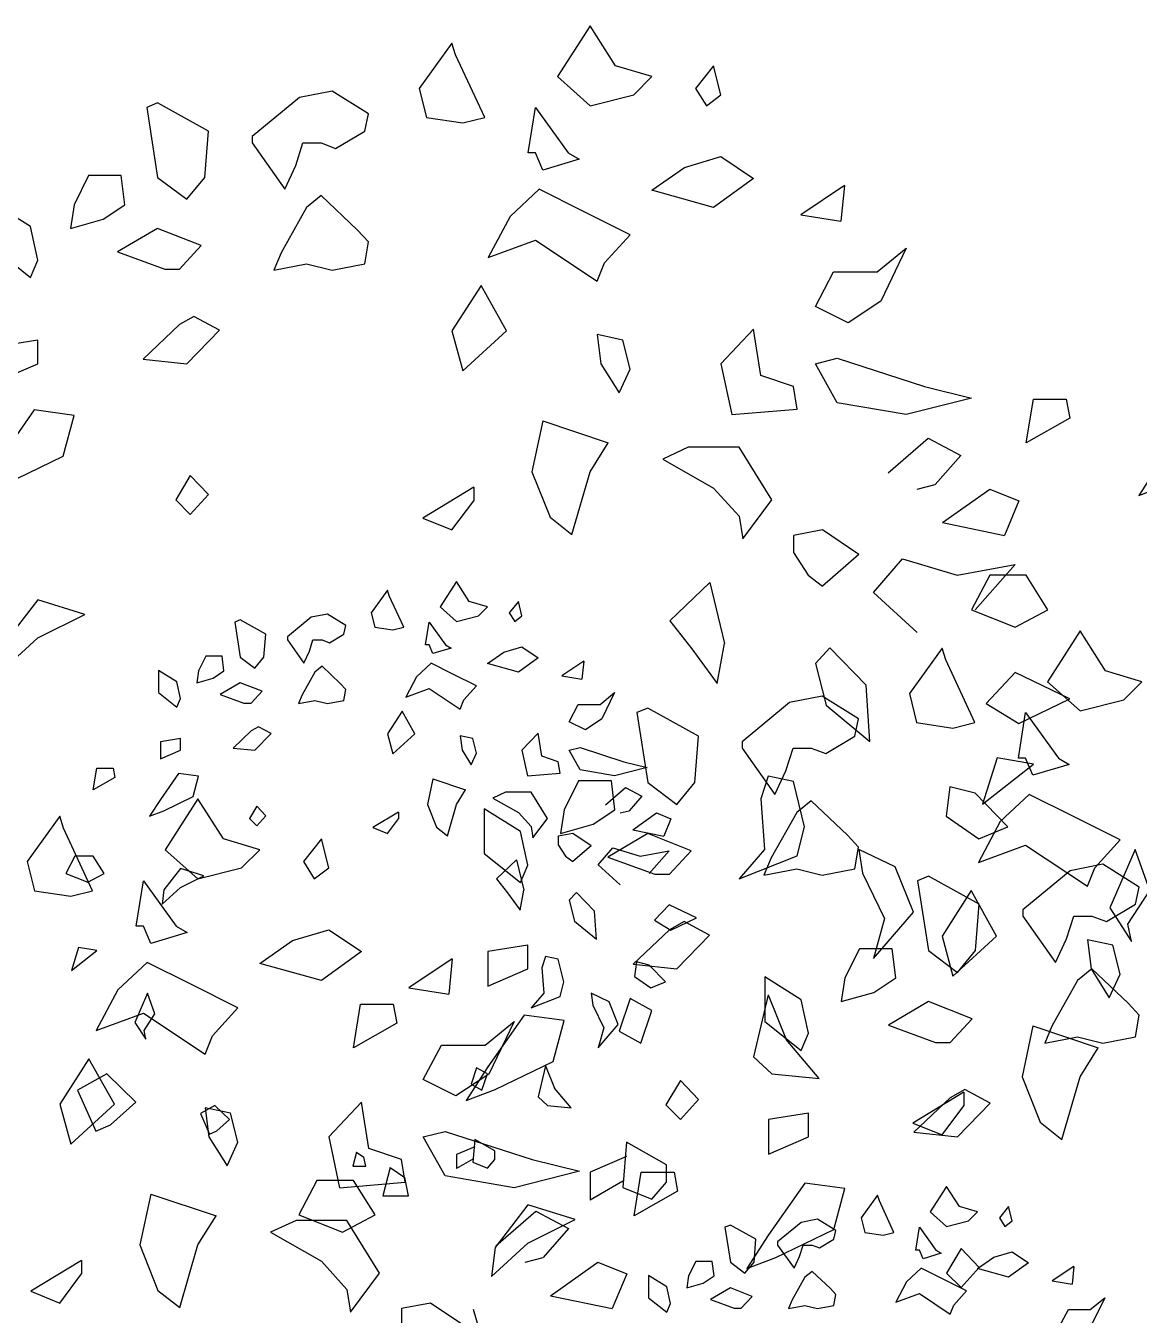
# Model space of a CAD drawing. Header units: millimetres. Extents: x 452.6 to 454.46, y 2596.55 to 2597.55.
# Drawn here: x 453.305 to 453.784, y 2596.981 to 2597.535 of the extents above; entities that cross this region are included whole.
import ezdxf

# ---------------------------------------------------------------- set-up
doc = ezdxf.new("R2010")
doc.units = ezdxf.units.MM
doc.header["$LTSCALE"] = 10
doc.layers.add('Vegetais', color=94, linetype='Continuous')

msp = doc.modelspace()

# ---------------------------------------------------------------- linework, layer by layer
at = {"layer": 'Vegetais'}
for p, q in [((453.54799, 2597.53508), (453.53393, 2597.51321)), ((453.55893, 2597.51789), (453.54799, 2597.53508)), ((453.48861, 2597.52766), (453.47455, 2597.50813)), ((453.49018, 2597.52258), (453.48861, 2597.52766)), ((453.50268, 2597.49563), (453.49018, 2597.52258)), ((453.53393, 2597.51321), (453.54799, 2597.50071)), ((453.57455, 2597.51321), (453.55893, 2597.51789)), ((453.56674, 2597.50539), (453.57455, 2597.51321)), ((453.60111, 2597.51789), (453.5933, 2597.50813)), ((453.60424, 2597.50539), (453.60111, 2597.51789)), ((453.47455, 2597.50813), (453.47768, 2597.49563)), ((453.5933, 2597.50813), (453.59799, 2597.50071)), ((453.42299, 2597.50422), (453.40268, 2597.48743)), ((453.43705, 2597.50696), (453.42299, 2597.50422)), ((453.45268, 2597.49719), (453.43705, 2597.50696)), ((453.54799, 2597.50071), (453.56674, 2597.50539)), ((453.59799, 2597.50071), (453.60424, 2597.50539)), ((453.36205, 2597.50188), (453.35736, 2597.49993)), ((453.35736, 2597.49993), (453.36205, 2597.46985)), ((453.38393, 2597.48977), (453.36205, 2597.50188)), ((453.45111, 2597.48977), (453.45268, 2597.49719)), ((453.52143, 2597.48039), (453.52455, 2597.49993)), ((453.52455, 2597.49993), (453.53861, 2597.48039)), ((453.47768, 2597.49563), (453.4933, 2597.49329)), ((453.4933, 2597.49329), (453.50268, 2597.49563)), ((453.38236, 2597.46985), (453.38393, 2597.48977)), ((453.40268, 2597.48743), (453.40268, 2597.48469)), ((453.43861, 2597.48235), (453.45111, 2597.48977)), ((453.40268, 2597.48469), (453.41674, 2597.46477)), ((453.42143, 2597.47493), (453.42455, 2597.48469)), ((453.42455, 2597.48469), (453.43236, 2597.48469)), ((453.43236, 2597.48469), (453.43861, 2597.48235)), ((453.52455, 2597.48039), (453.52143, 2597.48039)), ((453.52768, 2597.47297), (453.52455, 2597.48039)), ((453.53861, 2597.48039), (453.5433, 2597.47766)), ((453.41674, 2597.46477), (453.42143, 2597.47493)), ((453.5433, 2597.47766), (453.52768, 2597.47297)), ((453.58861, 2597.47414), (453.60424, 2597.47883)), ((453.60424, 2597.47883), (453.6183, 2597.46946)), ((453.33236, 2597.47063), (453.32611, 2597.45813)), ((453.34643, 2597.47063), (453.33236, 2597.47063)), ((453.34799, 2597.45813), (453.34643, 2597.47063)), ((453.36205, 2597.46985), (453.37455, 2597.46047)), ((453.37455, 2597.46047), (453.38236, 2597.46985)), ((453.57455, 2597.46438), (453.58861, 2597.47414)), ((453.6183, 2597.46946), (453.60111, 2597.45696)), ((453.52611, 2597.46477), (453.51361, 2597.45305)), ((453.54486, 2597.45539), (453.52611, 2597.46477)), ((453.60111, 2597.45696), (453.57455, 2597.46438)), ((453.65736, 2597.46633), (453.63861, 2597.45383)), ((453.65736, 2597.46633), (453.6558, 2597.4511)), ((453.30736, 2597.44875), (453.29174, 2597.45852)), ((453.32611, 2597.45813), (453.32455, 2597.44797)), ((453.33861, 2597.45188), (453.34799, 2597.45813)), ((453.43236, 2597.46204), (453.42611, 2597.45696)), ((453.44799, 2597.44719), (453.43236, 2597.46204)), ((453.42611, 2597.45696), (453.41518, 2597.43743)), ((453.51361, 2597.45305), (453.50424, 2597.43547)), ((453.56518, 2597.44524), (453.54486, 2597.45539)), ((453.63861, 2597.45383), (453.6558, 2597.4511)), ((453.31049, 2597.4343), (453.30736, 2597.44875)), ((453.32455, 2597.44797), (453.33861, 2597.45188)), ((453.36205, 2597.44797), (453.34486, 2597.43782)), ((453.3808, 2597.44055), (453.36205, 2597.44797)), ((453.45268, 2597.44211), (453.44799, 2597.44719)), ((453.45111, 2597.43274), (453.45268, 2597.44211)), ((453.50424, 2597.43547), (453.52455, 2597.44289)), ((453.52455, 2597.44289), (453.55111, 2597.42532)), ((453.55424, 2597.43313), (453.56518, 2597.44524)), ((453.29174, 2597.43938), (453.30736, 2597.42688)), ((453.34486, 2597.43782), (453.36518, 2597.43039)), ((453.37143, 2597.43039), (453.3808, 2597.44055)), ((453.41518, 2597.43743), (453.41205, 2597.43)), ((453.67143, 2597.42922), (453.68393, 2597.43938)), ((453.68393, 2597.43938), (453.67299, 2597.41672)), ((453.30736, 2597.42688), (453.31049, 2597.4343)), ((453.36518, 2597.43039), (453.37143, 2597.43039)), ((453.41205, 2597.43), (453.42611, 2597.43274)), ((453.42611, 2597.43274), (453.43705, 2597.43)), ((453.43705, 2597.43), (453.45111, 2597.43274)), ((453.55111, 2597.42532), (453.55424, 2597.43313)), ((453.64486, 2597.41438), (453.65268, 2597.42922)), ((453.65268, 2597.42922), (453.67143, 2597.42922)), ((453.50111, 2597.42336), (453.48861, 2597.40383)), ((453.51205, 2597.40383), (453.50111, 2597.42336)), ((453.65893, 2597.40735), (453.64486, 2597.41438)), ((453.67299, 2597.41672), (453.65893, 2597.40735)), ((453.37768, 2597.41008), (453.37143, 2597.40657)), ((453.38861, 2597.40422), (453.37768, 2597.41008)), ((453.37143, 2597.40657), (453.3558, 2597.39172)), ((453.37455, 2597.38977), (453.38861, 2597.40422)), ((453.48861, 2597.40383), (453.4933, 2597.38664)), ((453.4933, 2597.38664), (453.51205, 2597.40383)), ((453.56205, 2597.39993), (453.55111, 2597.40227)), ((453.55111, 2597.40227), (453.55268, 2597.38977)), ((453.6183, 2597.40461), (453.60424, 2597.38977)), ((453.62143, 2597.38469), (453.6183, 2597.40461)), ((453.31049, 2597.39993), (453.2933, 2597.39719)), ((453.31049, 2597.38977), (453.31049, 2597.39993)), ((453.56518, 2597.38743), (453.56205, 2597.39993)), ((453.3558, 2597.39172), (453.37455, 2597.38977)), ((453.64486, 2597.38977), (453.65424, 2597.39211)), ((453.65424, 2597.39211), (453.69174, 2597.38)), ((453.2933, 2597.38235), (453.31049, 2597.38977)), ((453.55268, 2597.38977), (453.56049, 2597.37727)), ((453.56049, 2597.37727), (453.56518, 2597.38743)), ((453.60424, 2597.38977), (453.60893, 2597.36789)), ((453.65424, 2597.37297), (453.64486, 2597.38977)), ((453.63549, 2597.38), (453.62143, 2597.38469)), ((453.63705, 2597.37024), (453.63549, 2597.38)), ((453.71205, 2597.37493), (453.68393, 2597.36789)), ((453.69174, 2597.38), (453.71205, 2597.37493)), ((453.73549, 2597.35579), (453.73861, 2597.37454)), ((453.73861, 2597.37454), (453.75268, 2597.37454)), ((453.75268, 2597.37454), (453.75424, 2597.36633)), ((453.30893, 2597.36985), (453.2933, 2597.34758)), ((453.32611, 2597.3675), (453.30893, 2597.36985)), ((453.60893, 2597.36789), (453.63705, 2597.37024)), ((453.68393, 2597.36789), (453.65424, 2597.37297)), ((453.32143, 2597.34993), (453.32611, 2597.3675)), ((453.52768, 2597.36516), (453.52299, 2597.34329)), ((453.52768, 2597.36516), (453.5558, 2597.35579)), ((453.75424, 2597.36633), (453.73549, 2597.35579)), ((453.54799, 2597.34329), (453.5558, 2597.35579)), ((453.59018, 2597.35383), (453.57924, 2597.34875)), ((453.61205, 2597.35383), (453.59018, 2597.35383)), ((453.62611, 2597.33118), (453.61205, 2597.35383)), ((453.67611, 2597.34289), (453.6933, 2597.35774)), ((453.6933, 2597.35774), (453.70736, 2597.35032)), ((453.29643, 2597.33782), (453.32143, 2597.34993)), ((453.57924, 2597.34875), (453.60111, 2597.33625)), ((453.70736, 2597.35032), (453.69643, 2597.33782)), ((453.7933, 2597.34758), (453.78393, 2597.33313)), ((453.37611, 2597.34172), (453.36986, 2597.33118)), ((453.38393, 2597.33352), (453.37611, 2597.34172)), ((453.52299, 2597.34329), (453.5308, 2597.32375)), ((453.54018, 2597.31633), (453.54799, 2597.34329)), ((453.49799, 2597.33664), (453.47611, 2597.32336)), ((453.49799, 2597.33664), (453.49799, 2597.33079)), ((453.60111, 2597.33625), (453.61205, 2597.32414)), ((453.68861, 2597.33586), (453.69643, 2597.33782)), ((453.69955, 2597.32141), (453.71986, 2597.33586)), ((453.71986, 2597.33586), (453.73236, 2597.33079)), ((453.78393, 2597.33313), (453.79643, 2597.33782)), ((453.36986, 2597.33118), (453.37611, 2597.32493)), ((453.37611, 2597.32493), (453.38393, 2597.33352)), ((453.48861, 2597.31829), (453.49799, 2597.33079)), ((453.61361, 2597.31438), (453.62611, 2597.33118)), ((453.73236, 2597.33079), (453.72611, 2597.31594)), ((453.47611, 2597.32336), (453.48861, 2597.31829)), ((453.5308, 2597.32375), (453.54018, 2597.31633)), ((453.61205, 2597.32414), (453.61361, 2597.31438)), ((453.69955, 2597.32141), (453.72611, 2597.31594)), ((453.64799, 2597.31829), (453.63549, 2597.31594)), ((453.63549, 2597.31594), (453.63549, 2597.30852)), ((453.66361, 2597.30774), (453.64799, 2597.31829)), ((453.63549, 2597.30852), (453.64174, 2597.29875)), ((453.66361, 2597.30774), (453.64799, 2597.29407)), ((453.66986, 2597.29133), (453.68236, 2597.30579)), ((453.68236, 2597.30579), (453.7058, 2597.29875)), ((453.7058, 2597.29875), (453.7308, 2597.30344)), ((453.7308, 2597.30344), (453.71361, 2597.28391)), ((453.64174, 2597.29875), (453.64799, 2597.29407)), ((453.71986, 2597.29875), (453.71205, 2597.28391)), ((453.73549, 2597.29875), (453.71986, 2597.29875)), ((453.74486, 2597.28391), (453.73549, 2597.29875)), ((453.4609, 2597.29243), (453.45386, 2597.28266)), ((453.46168, 2597.28989), (453.4609, 2597.29243)), ((453.49058, 2597.29614), (453.48355, 2597.28521)), ((453.49605, 2597.28755), (453.49058, 2597.29614)), ((453.59955, 2597.29563), (453.58236, 2597.27922)), ((453.59955, 2597.29563), (453.6058, 2597.26946)), ((453.68861, 2597.27414), (453.66986, 2597.29133)), ((453.31049, 2597.28821), (453.29643, 2597.26985)), ((453.3308, 2597.28196), (453.31049, 2597.28821)), ((453.46793, 2597.27641), (453.46168, 2597.28989)), ((453.50386, 2597.28521), (453.49605, 2597.28755)), ((453.51715, 2597.28755), (453.51324, 2597.28266)), ((453.51871, 2597.2813), (453.51715, 2597.28755)), ((453.31049, 2597.2718), (453.3308, 2597.28196)), ((453.42808, 2597.28071), (453.41793, 2597.27232)), ((453.43511, 2597.28208), (453.42808, 2597.28071)), ((453.44293, 2597.27719), (453.43511, 2597.28208)), ((453.45386, 2597.28266), (453.45543, 2597.27641)), ((453.48355, 2597.28521), (453.49058, 2597.27896)), ((453.49058, 2597.27896), (453.49996, 2597.2813)), ((453.49996, 2597.2813), (453.50386, 2597.28521)), ((453.51324, 2597.28266), (453.51558, 2597.27896)), ((453.51558, 2597.27896), (453.51871, 2597.2813)), ((453.71205, 2597.28391), (453.7308, 2597.27649)), ((453.7308, 2597.27649), (453.74486, 2597.28391)), ((453.39761, 2597.27954), (453.39527, 2597.27857)), ((453.39527, 2597.27857), (453.39761, 2597.26352)), ((453.40855, 2597.27349), (453.39761, 2597.27954)), ((453.44215, 2597.27349), (453.44293, 2597.27719)), ((453.45543, 2597.27641), (453.46324, 2597.27524)), ((453.46324, 2597.27524), (453.46793, 2597.27641)), ((453.4773, 2597.2688), (453.47886, 2597.27857)), ((453.47886, 2597.27857), (453.4859, 2597.2688)), ((453.58236, 2597.27922), (453.59174, 2597.26711)), ((453.75871, 2597.27486), (453.74465, 2597.25299)), ((453.76965, 2597.25768), (453.75871, 2597.27486)), ((453.29486, 2597.25735), (453.31049, 2597.2718)), ((453.40777, 2597.26352), (453.40855, 2597.27349)), ((453.41793, 2597.27232), (453.41793, 2597.27094)), ((453.41793, 2597.27094), (453.42496, 2597.26099)), ((453.4273, 2597.26607), (453.42886, 2597.27094)), ((453.42886, 2597.27094), (453.43277, 2597.27094)), ((453.43277, 2597.27094), (453.4359, 2597.26977)), ((453.4359, 2597.26977), (453.44215, 2597.27349)), ((453.60268, 2597.25227), (453.6058, 2597.26946)), ((453.38277, 2597.26391), (453.37965, 2597.25766)), ((453.3898, 2597.26391), (453.38277, 2597.26391)), ((453.39058, 2597.25766), (453.3898, 2597.26391)), ((453.42496, 2597.26099), (453.4273, 2597.26607)), ((453.47886, 2597.2688), (453.4773, 2597.2688)), ((453.48043, 2597.26508), (453.47886, 2597.2688)), ((453.48824, 2597.26743), (453.48043, 2597.26508)), ((453.4859, 2597.2688), (453.48824, 2597.26743)), ((453.50386, 2597.26079), (453.5109, 2597.26568)), ((453.5109, 2597.26568), (453.51871, 2597.26802)), ((453.51871, 2597.26802), (453.52574, 2597.26333)), ((453.59174, 2597.26711), (453.60268, 2597.25227)), ((453.65111, 2597.2675), (453.64486, 2597.26086)), ((453.66674, 2597.25149), (453.65111, 2597.2675)), ((453.69933, 2597.26744), (453.68527, 2597.24791)), ((453.7009, 2597.26236), (453.69933, 2597.26744)), ((453.39761, 2597.26352), (453.40386, 2597.25883)), ((453.40386, 2597.25883), (453.40777, 2597.26352)), ((453.43277, 2597.25961), (453.42965, 2597.25708)), ((453.44058, 2597.25219), (453.43277, 2597.25961)), ((453.47965, 2597.26099), (453.4734, 2597.25513)), ((453.48902, 2597.2563), (453.47965, 2597.26099)), ((453.51715, 2597.25708), (453.50386, 2597.26079)), ((453.52574, 2597.26333), (453.51715, 2597.25708)), ((453.54527, 2597.26177), (453.5359, 2597.25552)), ((453.54527, 2597.26177), (453.54449, 2597.25414)), ((453.64486, 2597.26086), (453.64955, 2597.24289)), ((453.7134, 2597.23541), (453.7009, 2597.26236)), ((453.37027, 2597.25297), (453.36246, 2597.25786)), ((453.36246, 2597.25786), (453.36246, 2597.24829)), ((453.37183, 2597.24575), (453.37027, 2597.25297)), ((453.37965, 2597.25766), (453.37886, 2597.25258)), ((453.37886, 2597.25258), (453.3859, 2597.25454)), ((453.3859, 2597.25454), (453.39058, 2597.25766)), ((453.39761, 2597.25258), (453.38902, 2597.2475)), ((453.40699, 2597.24888), (453.39761, 2597.25258)), ((453.42965, 2597.25708), (453.42418, 2597.24732)), ((453.4734, 2597.25513), (453.46871, 2597.24633)), ((453.49918, 2597.25122), (453.48902, 2597.2563)), ((453.5359, 2597.25552), (453.54449, 2597.25414)), ((453.7308, 2597.25696), (453.7183, 2597.24368)), ((453.75424, 2597.24563), (453.7308, 2597.25696)), ((453.74465, 2597.25299), (453.75871, 2597.24049)), ((453.78527, 2597.25299), (453.76965, 2597.25768)), ((453.77746, 2597.24518), (453.78527, 2597.25299)), ((453.36246, 2597.24829), (453.37027, 2597.24204)), ((453.38902, 2597.2475), (453.39918, 2597.2438)), ((453.4023, 2597.2438), (453.40699, 2597.24888)), ((453.42418, 2597.24732), (453.42261, 2597.2436)), ((453.44293, 2597.24966), (453.44058, 2597.25219)), ((453.44215, 2597.24497), (453.44293, 2597.24966)), ((453.46871, 2597.24633), (453.47886, 2597.25005)), ((453.47886, 2597.25005), (453.49215, 2597.24125)), ((453.49371, 2597.24516), (453.49918, 2597.25122)), ((453.5523, 2597.24321), (453.55855, 2597.24829)), ((453.55855, 2597.24829), (453.55308, 2597.23696)), ((453.6683, 2597.22727), (453.66674, 2597.25149)), ((453.68527, 2597.24791), (453.6884, 2597.23541)), ((453.37027, 2597.24204), (453.37183, 2597.24575)), ((453.39918, 2597.2438), (453.4023, 2597.2438)), ((453.42261, 2597.2436), (453.42965, 2597.24497)), ((453.42965, 2597.24497), (453.43511, 2597.2436)), ((453.43511, 2597.2436), (453.44215, 2597.24497)), ((453.49215, 2597.24125), (453.49371, 2597.24516)), ((453.53902, 2597.23579), (453.54293, 2597.24321)), ((453.54293, 2597.24321), (453.5523, 2597.24321)), ((453.57277, 2597.24166), (453.56808, 2597.23971)), ((453.59465, 2597.22955), (453.57277, 2597.24166)), ((453.63371, 2597.244), (453.6134, 2597.22721)), ((453.64777, 2597.24674), (453.63371, 2597.244)), ((453.6634, 2597.23697), (453.64777, 2597.24674)), ((453.64955, 2597.24289), (453.6683, 2597.22727)), ((453.7183, 2597.24368), (453.73236, 2597.23508)), ((453.73236, 2597.23508), (453.75424, 2597.24563)), ((453.75871, 2597.24049), (453.77746, 2597.24518)), ((453.46715, 2597.24029), (453.4609, 2597.23052)), ((453.47261, 2597.23052), (453.46715, 2597.24029)), ((453.55308, 2597.23696), (453.54605, 2597.23227)), ((453.56808, 2597.23971), (453.57277, 2597.20963)), ((453.66183, 2597.22955), (453.6634, 2597.23697)), ((453.73215, 2597.22018), (453.73527, 2597.23971)), ((453.73527, 2597.23971), (453.74933, 2597.22018)), ((453.4023, 2597.23188), (453.39449, 2597.22446)), ((453.40543, 2597.23364), (453.4023, 2597.23188)), ((453.40386, 2597.22349), (453.4109, 2597.23071)), ((453.4109, 2597.23071), (453.40543, 2597.23364)), ((453.4609, 2597.23052), (453.46324, 2597.22193)), ((453.46324, 2597.22193), (453.47261, 2597.23052)), ((453.52574, 2597.23091), (453.51871, 2597.22349)), ((453.5273, 2597.22094), (453.52574, 2597.23091)), ((453.54605, 2597.23227), (453.53902, 2597.23579)), ((453.6884, 2597.23541), (453.70402, 2597.23307)), ((453.70402, 2597.23307), (453.7134, 2597.23541)), ((453.37183, 2597.22857), (453.36324, 2597.22719)), ((453.36324, 2597.22719), (453.36324, 2597.21977)), ((453.37183, 2597.22349), (453.37183, 2597.22857)), ((453.49761, 2597.22857), (453.49215, 2597.22974)), ((453.49215, 2597.22974), (453.49293, 2597.22349)), ((453.49918, 2597.22232), (453.49761, 2597.22857)), ((453.59308, 2597.20963), (453.59465, 2597.22955)), ((453.6134, 2597.22721), (453.6134, 2597.22447)), ((453.64933, 2597.22213), (453.66183, 2597.22955)), ((453.36324, 2597.21977), (453.37183, 2597.22349)), ((453.39449, 2597.22446), (453.40386, 2597.22349)), ((453.49293, 2597.22349), (453.49683, 2597.21724)), ((453.49683, 2597.21724), (453.49918, 2597.22232)), ((453.51871, 2597.22349), (453.52105, 2597.21255)), ((453.53433, 2597.2186), (453.5273, 2597.22094)), ((453.53902, 2597.22349), (453.54371, 2597.22466)), ((453.54371, 2597.21508), (453.53902, 2597.22349)), ((453.54371, 2597.22466), (453.56246, 2597.2186)), ((453.6134, 2597.22447), (453.62746, 2597.20455)), ((453.63215, 2597.21471), (453.63527, 2597.22447)), ((453.63527, 2597.22447), (453.64308, 2597.22447)), ((453.64308, 2597.22447), (453.64933, 2597.22213)), ((453.72299, 2597.22024), (453.71674, 2597.20032)), ((453.73861, 2597.2175), (453.72299, 2597.22024)), ((453.73527, 2597.22018), (453.73215, 2597.22018)), ((453.7384, 2597.21275), (453.73527, 2597.22018)), ((453.74933, 2597.22018), (453.75402, 2597.21744)), ((453.33433, 2597.20649), (453.3359, 2597.21586)), ((453.3359, 2597.21586), (453.34293, 2597.21586)), ((453.34293, 2597.21586), (453.34371, 2597.21177)), ((453.52105, 2597.21255), (453.53511, 2597.21372)), ((453.53511, 2597.21372), (453.53433, 2597.2186)), ((453.55855, 2597.21255), (453.54371, 2597.21508)), ((453.57261, 2597.21607), (453.55855, 2597.21255)), ((453.56246, 2597.2186), (453.57261, 2597.21607)), ((453.62746, 2597.20455), (453.63215, 2597.21471)), ((453.71674, 2597.20032), (453.73861, 2597.2175)), ((453.75402, 2597.21744), (453.7384, 2597.21275)), ((453.34371, 2597.21177), (453.33433, 2597.20649)), ((453.37105, 2597.21352), (453.36324, 2597.20239)), ((453.37965, 2597.21235), (453.37105, 2597.21352)), ((453.3773, 2597.20357), (453.37965, 2597.21235)), ((453.48043, 2597.21118), (453.47808, 2597.20024)), ((453.48043, 2597.21118), (453.49449, 2597.20649)), ((453.54308, 2597.21041), (453.53683, 2597.19791)), ((453.55715, 2597.21041), (453.54308, 2597.21041)), ((453.55871, 2597.19791), (453.55715, 2597.21041)), ((453.57277, 2597.20963), (453.58527, 2597.20025)), ((453.58527, 2597.20025), (453.59308, 2597.20963)), ((453.62455, 2597.21243), (453.62143, 2597.20266)), ((453.63549, 2597.21008), (453.62455, 2597.21243)), ((453.64018, 2597.19055), (453.63549, 2597.21008)), ((453.3648, 2597.1975), (453.3773, 2597.20357)), ((453.3794, 2597.20258), (453.36533, 2597.18071)), ((453.39033, 2597.18539), (453.3794, 2597.20258)), ((453.49058, 2597.20024), (453.49449, 2597.20649)), ((453.51168, 2597.20552), (453.50621, 2597.20297)), ((453.50621, 2597.20297), (453.51715, 2597.19672)), ((453.52261, 2597.20552), (453.51168, 2597.20552)), ((453.52965, 2597.19419), (453.52261, 2597.20552)), ((453.55465, 2597.20005), (453.56324, 2597.20747)), ((453.56324, 2597.20747), (453.57027, 2597.20375)), ((453.57027, 2597.20375), (453.5648, 2597.1975)), ((453.62143, 2597.20266), (453.62299, 2597.18079)), ((453.70268, 2597.20774), (453.70111, 2597.19524)), ((453.71361, 2597.205), (453.70268, 2597.20774)), ((453.72768, 2597.19055), (453.71361, 2597.205)), ((453.73683, 2597.20455), (453.72433, 2597.19283)), ((453.75558, 2597.19518), (453.73683, 2597.20455)), ((453.36324, 2597.20239), (453.35855, 2597.19516)), ((453.35855, 2597.19516), (453.3648, 2597.1975)), ((453.40465, 2597.19946), (453.40152, 2597.19419)), ((453.40855, 2597.19536), (453.40465, 2597.19946)), ((453.47808, 2597.20024), (453.48199, 2597.19047)), ((453.48668, 2597.18677), (453.49058, 2597.20024)), ((453.51808, 2597.18854), (453.50246, 2597.1983)), ((453.50246, 2597.1983), (453.50246, 2597.17916)), ((453.53683, 2597.19791), (453.53527, 2597.18775)), ((453.54933, 2597.19166), (453.55871, 2597.19791)), ((453.5609, 2597.19654), (453.5648, 2597.1975)), ((453.64308, 2597.20182), (453.63683, 2597.19674)), ((453.65871, 2597.18697), (453.64308, 2597.20182)), ((453.32002, 2597.19516), (453.30596, 2597.17563)), ((453.32158, 2597.19008), (453.32002, 2597.19516)), ((453.40152, 2597.19419), (453.40465, 2597.19107)), ((453.40465, 2597.19107), (453.40855, 2597.19536)), ((453.46558, 2597.19693), (453.45465, 2597.19029)), ((453.4609, 2597.18774), (453.46558, 2597.19399)), ((453.46558, 2597.19693), (453.46558, 2597.19399)), ((453.51715, 2597.19672), (453.52261, 2597.19068)), ((453.5234, 2597.18579), (453.52965, 2597.19419)), ((453.53527, 2597.18775), (453.54933, 2597.19166)), ((453.56636, 2597.1893), (453.57652, 2597.19654)), ((453.57652, 2597.19654), (453.58277, 2597.19399)), ((453.58277, 2597.19399), (453.57965, 2597.18657)), ((453.63683, 2597.19674), (453.6259, 2597.17721)), ((453.70111, 2597.19524), (453.71518, 2597.18547)), ((453.72433, 2597.19283), (453.71496, 2597.17525)), ((453.7759, 2597.18502), (453.75558, 2597.19518)), ((453.33408, 2597.16313), (453.32158, 2597.19008)), ((453.45465, 2597.19029), (453.4609, 2597.18774)), ((453.48199, 2597.19047), (453.48668, 2597.18677)), ((453.52121, 2597.17408), (453.51808, 2597.18854)), ((453.52261, 2597.19068), (453.5234, 2597.18579)), ((453.54058, 2597.18774), (453.53433, 2597.18657)), ((453.53433, 2597.18657), (453.53433, 2597.18286)), ((453.5484, 2597.18247), (453.54058, 2597.18774)), ((453.57277, 2597.18775), (453.55558, 2597.1776)), ((453.56636, 2597.1893), (453.57965, 2597.18657)), ((453.59152, 2597.18033), (453.57277, 2597.18775)), ((453.63705, 2597.17805), (453.64018, 2597.19055)), ((453.6634, 2597.18189), (453.65871, 2597.18697)), ((453.71518, 2597.18547), (453.72768, 2597.19055)), ((453.36533, 2597.18071), (453.3794, 2597.16821)), ((453.40596, 2597.18071), (453.39033, 2597.18539)), ((453.39815, 2597.17289), (453.40596, 2597.18071)), ((453.43252, 2597.18539), (453.42471, 2597.17563)), ((453.43565, 2597.17289), (453.43252, 2597.18539)), ((453.53433, 2597.18286), (453.53746, 2597.17797)), ((453.5484, 2597.18247), (453.54058, 2597.17563)), ((453.55152, 2597.17427), (453.55777, 2597.18149)), ((453.55777, 2597.18149), (453.56949, 2597.17797)), ((453.62299, 2597.18079), (453.61205, 2597.16829)), ((453.66183, 2597.17252), (453.6634, 2597.18189)), ((453.66361, 2597.18079), (453.66518, 2597.17063)), ((453.67924, 2597.17336), (453.66361, 2597.18079)), ((453.71496, 2597.17525), (453.73527, 2597.18268)), ((453.73527, 2597.18268), (453.76183, 2597.1651)), ((453.76496, 2597.17291), (453.7759, 2597.18502)), ((453.78236, 2597.18079), (453.77143, 2597.15579)), ((453.78861, 2597.16321), (453.78236, 2597.18079)), ((453.30596, 2597.17563), (453.30908, 2597.16313)), ((453.32652, 2597.17797), (453.32261, 2597.17055)), ((453.33433, 2597.17797), (453.32652, 2597.17797)), ((453.33902, 2597.17055), (453.33433, 2597.17797)), ((453.42471, 2597.17563), (453.4294, 2597.16821)), ((453.50246, 2597.17916), (453.51808, 2597.16666)), ((453.51636, 2597.17641), (453.50777, 2597.16821)), ((453.51636, 2597.17641), (453.51949, 2597.16333)), ((453.53746, 2597.17797), (453.54058, 2597.17563)), ((453.55558, 2597.1776), (453.5759, 2597.17018)), ((453.56949, 2597.17797), (453.58199, 2597.18032)), ((453.58199, 2597.18032), (453.5734, 2597.17055)), ((453.58215, 2597.17018), (453.59152, 2597.18033)), ((453.61205, 2597.16829), (453.63705, 2597.17805)), ((453.6259, 2597.17721), (453.62277, 2597.16979)), ((453.32261, 2597.17055), (453.33199, 2597.16685)), ((453.33199, 2597.16685), (453.33902, 2597.17055)), ((453.37183, 2597.17271), (453.3648, 2597.16352)), ((453.38199, 2597.16958), (453.37183, 2597.17271)), ((453.37183, 2597.1645), (453.38199, 2597.16958)), ((453.3794, 2597.16821), (453.39815, 2597.17289)), ((453.4294, 2597.16821), (453.43565, 2597.17289)), ((453.51808, 2597.16666), (453.52121, 2597.17408)), ((453.5609, 2597.16568), (453.55152, 2597.17427)), ((453.5759, 2597.17018), (453.58215, 2597.17018)), ((453.62277, 2597.16979), (453.63683, 2597.17252)), ((453.63683, 2597.17252), (453.64777, 2597.16979)), ((453.64777, 2597.16979), (453.66183, 2597.17252)), ((453.66518, 2597.17063), (453.67455, 2597.1511)), ((453.66518, 2597.17063), (453.67455, 2597.1511)), ((453.68705, 2597.15383), (453.67924, 2597.17336)), ((453.69346, 2597.16938), (453.68877, 2597.16743)), ((453.71533, 2597.15727), (453.69346, 2597.16938)), ((453.7544, 2597.17172), (453.73408, 2597.15493)), ((453.76846, 2597.17446), (453.7544, 2597.17172)), ((453.76183, 2597.1651), (453.76496, 2597.17291)), ((453.78408, 2597.16469), (453.76846, 2597.17446)), ((453.35283, 2597.14789), (453.35596, 2597.16743)), ((453.35596, 2597.16743), (453.37002, 2597.14789)), ((453.36402, 2597.15727), (453.37183, 2597.1645)), ((453.50777, 2597.16821), (453.51246, 2597.16216)), ((453.68877, 2597.16743), (453.69346, 2597.13735)), ((453.78252, 2597.15727), (453.78408, 2597.16469)), ((453.30908, 2597.16313), (453.32471, 2597.16079)), ((453.32471, 2597.16079), (453.33408, 2597.16313)), ((453.3648, 2597.16352), (453.36402, 2597.15727)), ((453.51246, 2597.16216), (453.51793, 2597.15474)), ((453.51793, 2597.15474), (453.51949, 2597.16333)), ((453.54215, 2597.16235), (453.53902, 2597.15904)), ((453.53902, 2597.15904), (453.54136, 2597.15005)), ((453.54996, 2597.15435), (453.54215, 2597.16235)), ((453.71183, 2597.16314), (453.69933, 2597.14361)), ((453.72277, 2597.14361), (453.71183, 2597.16314)), ((453.77924, 2597.14875), (453.78861, 2597.16321)), ((453.55074, 2597.14224), (453.54996, 2597.15435)), ((453.58199, 2597.15708), (453.57574, 2597.15044)), ((453.59371, 2597.15141), (453.58199, 2597.15708)), ((453.66986, 2597.13391), (453.68705, 2597.15383)), ((453.71377, 2597.13735), (453.71533, 2597.15727)), ((453.73408, 2597.15493), (453.73408, 2597.15219)), ((453.77002, 2597.14985), (453.78252, 2597.15727)), ((453.77143, 2597.15579), (453.7808, 2597.14133)), ((453.35596, 2597.14789), (453.35283, 2597.14789)), ((453.35908, 2597.14047), (453.35596, 2597.14789)), ((453.37002, 2597.14789), (453.37471, 2597.14516)), ((453.54136, 2597.15005), (453.55074, 2597.14224)), ((453.57574, 2597.15044), (453.58277, 2597.14614)), ((453.5884, 2597.14986), (453.58215, 2597.14635)), ((453.58277, 2597.14614), (453.59371, 2597.15141)), ((453.59933, 2597.144), (453.5884, 2597.14986)), ((453.67455, 2597.1511), (453.66986, 2597.13391)), ((453.73408, 2597.15219), (453.74815, 2597.13227)), ((453.75283, 2597.14243), (453.75596, 2597.15219)), ((453.75596, 2597.15219), (453.76377, 2597.15219)), ((453.76377, 2597.15219), (453.77002, 2597.14985)), ((453.7808, 2597.14133), (453.77924, 2597.14875)), ((453.37471, 2597.14516), (453.35908, 2597.14047)), ((453.40596, 2597.13188), (453.42002, 2597.14164)), ((453.42002, 2597.14164), (453.43565, 2597.14633)), ((453.43565, 2597.14633), (453.44971, 2597.13696)), ((453.58215, 2597.14635), (453.56652, 2597.1315)), ((453.58527, 2597.12955), (453.59933, 2597.144)), ((453.69933, 2597.14361), (453.70402, 2597.12643)), ((453.70402, 2597.12643), (453.72277, 2597.14361)), ((453.74815, 2597.13227), (453.75283, 2597.14243)), ((453.77277, 2597.13971), (453.76183, 2597.14205)), ((453.76183, 2597.14205), (453.7634, 2597.12955)), ((453.32808, 2597.13872), (453.32496, 2597.12875)), ((453.32496, 2597.12875), (453.3359, 2597.13735)), ((453.3359, 2597.13735), (453.32808, 2597.13872)), ((453.44971, 2597.13696), (453.43252, 2597.12446)), ((453.52121, 2597.13971), (453.50402, 2597.13697)), ((453.50402, 2597.13697), (453.50402, 2597.12213)), ((453.52121, 2597.12955), (453.52121, 2597.13971)), ((453.66377, 2597.13813), (453.65752, 2597.12563)), ((453.67783, 2597.13813), (453.66377, 2597.13813)), ((453.6794, 2597.12563), (453.67783, 2597.13813)), ((453.69346, 2597.13735), (453.70596, 2597.12797)), ((453.70596, 2597.12797), (453.71377, 2597.13735)), ((453.7759, 2597.12721), (453.77277, 2597.13971)), ((453.35752, 2597.13227), (453.34502, 2597.12055)), ((453.37627, 2597.12289), (453.35752, 2597.13227)), ((453.43252, 2597.12446), (453.40596, 2597.13188)), ((453.48877, 2597.13383), (453.47002, 2597.12133)), ((453.48877, 2597.13383), (453.48721, 2597.1186)), ((453.52886, 2597.13482), (453.5273, 2597.12993)), ((453.53433, 2597.13364), (453.52886, 2597.13482)), ((453.53668, 2597.12388), (453.53433, 2597.13364)), ((453.56652, 2597.1315), (453.58527, 2597.12955)), ((453.56793, 2597.13247), (453.56715, 2597.12622)), ((453.5734, 2597.1311), (453.56793, 2597.13247)), ((453.58043, 2597.12388), (453.5734, 2597.1311)), ((453.50402, 2597.12213), (453.52121, 2597.12955)), ((453.5273, 2597.12993), (453.52808, 2597.11899)), ((453.56715, 2597.12622), (453.57418, 2597.12133)), ((453.63877, 2597.11625), (453.62315, 2597.12602)), ((453.62315, 2597.12602), (453.62315, 2597.10688)), ((453.65752, 2597.12563), (453.65596, 2597.11547)), ((453.67002, 2597.11938), (453.6794, 2597.12563)), ((453.76377, 2597.12954), (453.75752, 2597.12446)), ((453.7634, 2597.12955), (453.77121, 2597.11705)), ((453.7794, 2597.11469), (453.76377, 2597.12954)), ((453.77121, 2597.11705), (453.7759, 2597.12721)), ((453.34502, 2597.12055), (453.33565, 2597.10297)), ((453.39658, 2597.11274), (453.37627, 2597.12289)), ((453.47002, 2597.12133), (453.48721, 2597.1186)), ((453.53511, 2597.11763), (453.53668, 2597.12388)), ((453.57418, 2597.12133), (453.58043, 2597.12388)), ((453.75752, 2597.12446), (453.74658, 2597.10493)), ((453.35777, 2597.11899), (453.3523, 2597.10649)), ((453.3609, 2597.11021), (453.35777, 2597.11899)), ((453.44621, 2597.09557), (453.44933, 2597.11432)), ((453.44933, 2597.11432), (453.4634, 2597.11432)), ((453.4634, 2597.11432), (453.46496, 2597.10611)), ((453.52808, 2597.11899), (453.52261, 2597.11274)), ((453.52261, 2597.11274), (453.53511, 2597.11763)), ((453.5484, 2597.11899), (453.54918, 2597.11391)), ((453.55621, 2597.11529), (453.5484, 2597.11899)), ((453.54918, 2597.11391), (453.55386, 2597.10414)), ((453.54918, 2597.11391), (453.55386, 2597.10414)), ((453.56011, 2597.10552), (453.55621, 2597.11529)), ((453.56518, 2597.11672), (453.56049, 2597.10266)), ((453.57455, 2597.11164), (453.56518, 2597.11672)), ((453.62455, 2597.11829), (453.6183, 2597.09172)), ((453.62455, 2597.11829), (453.63236, 2597.09914)), ((453.6419, 2597.1018), (453.63877, 2597.11625)), ((453.65596, 2597.11547), (453.67002, 2597.11938)), ((453.69346, 2597.11547), (453.67627, 2597.10532)), ((453.71221, 2597.10805), (453.69346, 2597.11547)), ((453.78408, 2597.10961), (453.7794, 2597.11469)), ((453.33565, 2597.10297), (453.35596, 2597.11039)), ((453.35596, 2597.11039), (453.38252, 2597.09282)), ((453.35621, 2597.10297), (453.3609, 2597.11021)), ((453.38565, 2597.10063), (453.39658, 2597.11274)), ((453.51965, 2597.10963), (453.50402, 2597.08736)), ((453.53683, 2597.10729), (453.51965, 2597.10963)), ((453.56986, 2597.09758), (453.57455, 2597.11164)), ((453.78252, 2597.10024), (453.78408, 2597.10961)), ((453.3523, 2597.10649), (453.35699, 2597.09927)), ((453.35699, 2597.09927), (453.35621, 2597.10297)), ((453.46496, 2597.10611), (453.44621, 2597.09557)), ((453.50283, 2597.09672), (453.51533, 2597.10688)), ((453.51533, 2597.10688), (453.5044, 2597.08422)), ((453.53215, 2597.08971), (453.53683, 2597.10729)), ((453.55152, 2597.09555), (453.56011, 2597.10552)), ((453.55386, 2597.10414), (453.55152, 2597.09555)), ((453.62315, 2597.10688), (453.63877, 2597.09438)), ((453.67627, 2597.10532), (453.69658, 2597.09789)), ((453.70283, 2597.09789), (453.71221, 2597.10805)), ((453.7384, 2597.10494), (453.73371, 2597.08307)), ((453.7384, 2597.10494), (453.76652, 2597.09557)), ((453.74658, 2597.10493), (453.74346, 2597.0975)), ((453.38252, 2597.09282), (453.38565, 2597.10063)), ((453.56049, 2597.10266), (453.56986, 2597.09758)), ((453.64643, 2597.08235), (453.63236, 2597.09914)), ((453.63877, 2597.09438), (453.6419, 2597.1018)), ((453.69658, 2597.09789), (453.70283, 2597.09789)), ((453.74346, 2597.0975), (453.75752, 2597.10024)), ((453.75752, 2597.10024), (453.76846, 2597.0975)), ((453.76846, 2597.0975), (453.78252, 2597.10024)), ((453.47627, 2597.08188), (453.48408, 2597.09672)), ((453.48408, 2597.09672), (453.50283, 2597.09672)), ((453.6183, 2597.09172), (453.62611, 2597.0843)), ((453.75871, 2597.08307), (453.76652, 2597.09557)), ((453.33252, 2597.09086), (453.32002, 2597.07133)), ((453.34346, 2597.07133), (453.33252, 2597.09086)), ((453.50402, 2597.08736), (453.49465, 2597.07291)), ((453.49918, 2597.08696), (453.49683, 2597.07993)), ((453.50386, 2597.08443), (453.49918, 2597.08696)), ((453.50715, 2597.0776), (453.53215, 2597.08971)), ((453.52886, 2597.08774), (453.52574, 2597.07446)), ((453.52886, 2597.08774), (453.53277, 2597.07818)), ((453.34018, 2597.0843), (453.32768, 2597.07727)), ((453.35268, 2597.07219), (453.34018, 2597.0843)), ((453.49033, 2597.07485), (453.47627, 2597.08188)), ((453.5044, 2597.08422), (453.49033, 2597.07485)), ((453.50152, 2597.07739), (453.50386, 2597.08443)), ((453.58683, 2597.0815), (453.58058, 2597.07096)), ((453.59465, 2597.0733), (453.58683, 2597.0815)), ((453.62611, 2597.0843), (453.64643, 2597.08235)), ((453.73371, 2597.08307), (453.74152, 2597.06354)), ((453.7509, 2597.05611), (453.75871, 2597.08307)), ((453.32768, 2597.07727), (453.33549, 2597.05969)), ((453.49465, 2597.07291), (453.50715, 2597.0776)), ((453.49683, 2597.07993), (453.50152, 2597.07739)), ((453.5398, 2597.06977), (453.53277, 2597.07818)), ((453.70871, 2597.07643), (453.68683, 2597.06314)), ((453.70908, 2597.07758), (453.70283, 2597.07407)), ((453.70871, 2597.07643), (453.70871, 2597.07057)), ((453.72002, 2597.07172), (453.70908, 2597.07758)), ((453.32002, 2597.07133), (453.32471, 2597.05414)), ((453.32471, 2597.05414), (453.34346, 2597.07133)), ((453.34174, 2597.06243), (453.35268, 2597.07219)), ((453.38668, 2597.07075), (453.38043, 2597.06724)), ((453.39346, 2597.06743), (453.38252, 2597.06977)), ((453.38252, 2597.06977), (453.38408, 2597.05727)), ((453.39293, 2597.06469), (453.38668, 2597.07075)), ((453.44971, 2597.07211), (453.43565, 2597.05727)), ((453.45283, 2597.05219), (453.44971, 2597.07211)), ((453.52574, 2597.07446), (453.52965, 2597.07075)), ((453.52965, 2597.07075), (453.5398, 2597.06977)), ((453.58058, 2597.07096), (453.58683, 2597.06471)), ((453.58683, 2597.06471), (453.59465, 2597.0733)), ((453.70283, 2597.07407), (453.68721, 2597.05922)), ((453.69933, 2597.05807), (453.70871, 2597.07057)), ((453.70596, 2597.05727), (453.72002, 2597.07172)), ((453.38043, 2597.06724), (453.38433, 2597.05844)), ((453.38746, 2597.05982), (453.39293, 2597.06469)), ((453.39658, 2597.05493), (453.39346, 2597.06743)), ((453.6419, 2597.06743), (453.62471, 2597.06469)), ((453.62471, 2597.06469), (453.62471, 2597.04985)), ((453.6419, 2597.05727), (453.6419, 2597.06743)), ((453.33549, 2597.05969), (453.34174, 2597.06243)), ((453.38433, 2597.05844), (453.38746, 2597.05982)), ((453.47627, 2597.05727), (453.48565, 2597.05961)), ((453.48565, 2597.05961), (453.52315, 2597.0475)), ((453.68683, 2597.06314), (453.69933, 2597.05807)), ((453.68721, 2597.05922), (453.70596, 2597.05727)), ((453.74152, 2597.06354), (453.7509, 2597.05611)), ((453.38408, 2597.05727), (453.3919, 2597.04477)), ((453.3919, 2597.04477), (453.39658, 2597.05493)), ((453.43565, 2597.05727), (453.44033, 2597.03539)), ((453.48565, 2597.04047), (453.47627, 2597.05727)), ((453.4984, 2597.05297), (453.49058, 2597.04966)), ((453.4984, 2597.0561), (453.49761, 2597.04633)), ((453.50699, 2597.05122), (453.4984, 2597.0561)), ((453.56361, 2597.055), (453.56205, 2597.03547)), ((453.5808, 2597.04524), (453.56361, 2597.055)), ((453.62471, 2597.04985), (453.6419, 2597.05727)), ((453.44761, 2597.05063), (453.44605, 2597.04458)), ((453.44761, 2597.05063), (453.45074, 2597.04849)), ((453.45152, 2597.04458), (453.45074, 2597.04849)), ((453.4669, 2597.0475), (453.45283, 2597.05219)), ((453.46846, 2597.03774), (453.4669, 2597.0475)), ((453.49058, 2597.04966), (453.49058, 2597.0436)), ((453.49761, 2597.04771), (453.49058, 2597.0436)), ((453.50386, 2597.0438), (453.50699, 2597.0475)), ((453.50699, 2597.0475), (453.50699, 2597.05122)), ((453.52315, 2597.0475), (453.54346, 2597.04243)), ((453.56361, 2597.04875), (453.54799, 2597.04211)), ((453.44605, 2597.04458), (453.45152, 2597.04458)), ((453.46205, 2597.04407), (453.45893, 2597.03196)), ((453.46205, 2597.04407), (453.4683, 2597.03977)), ((453.49761, 2597.04633), (453.50386, 2597.0438)), ((453.54346, 2597.04243), (453.51533, 2597.03539)), ((453.54799, 2597.04211), (453.54799, 2597.03)), ((453.5669, 2597.02329), (453.57002, 2597.04204)), ((453.57002, 2597.04204), (453.58408, 2597.04204)), ((453.5808, 2597.03782), (453.5808, 2597.04524)), ((453.58408, 2597.04204), (453.58565, 2597.03383)), ((453.43058, 2597.03854), (453.42277, 2597.02369)), ((453.44621, 2597.03854), (453.43058, 2597.03854)), ((453.44033, 2597.03539), (453.46846, 2597.03774)), ((453.45558, 2597.02369), (453.44621, 2597.03854)), ((453.46986, 2597.03196), (453.4683, 2597.03977)), ((453.51533, 2597.03539), (453.48565, 2597.04047)), ((453.56205, 2597.03821), (453.54799, 2597.03)), ((453.57455, 2597.03039), (453.5808, 2597.03782)), ((453.64033, 2597.03735), (453.62471, 2597.01508)), ((453.65752, 2597.035), (453.64033, 2597.03735)), ((453.35908, 2597.03266), (453.3544, 2597.01079)), ((453.35908, 2597.03266), (453.38721, 2597.02329)), ((453.45893, 2597.03196), (453.46986, 2597.03196)), ((453.56205, 2597.03547), (453.57455, 2597.03039)), ((453.58565, 2597.03383), (453.5669, 2597.02329)), ((453.65283, 2597.01743), (453.65752, 2597.035)), ((453.67161, 2597.03221), (453.66458, 2597.02244)), ((453.6724, 2597.02968), (453.67161, 2597.03221)), ((453.7013, 2597.03593), (453.69427, 2597.02499)), ((453.70677, 2597.02733), (453.7013, 2597.03593)), ((453.52121, 2597.02799), (453.50715, 2597.00963)), ((453.50752, 2597.01039), (453.52471, 2597.02524)), ((453.54152, 2597.02174), (453.52121, 2597.02799)), ((453.52471, 2597.02524), (453.53877, 2597.01782)), ((453.67865, 2597.01619), (453.6724, 2597.02968)), ((453.71458, 2597.02499), (453.70677, 2597.02733)), ((453.72786, 2597.02733), (453.72396, 2597.02244)), ((453.72943, 2597.02108), (453.72786, 2597.02733)), ((453.3794, 2597.01079), (453.38721, 2597.02329)), ((453.42158, 2597.02133), (453.41065, 2597.01625)), ((453.44346, 2597.02133), (453.42158, 2597.02133)), ((453.42277, 2597.02369), (453.44152, 2597.01627)), ((453.44152, 2597.01627), (453.45558, 2597.02369)), ((453.45752, 2596.99868), (453.44346, 2597.02133)), ((453.52121, 2597.01158), (453.54152, 2597.02174)), ((453.6388, 2597.02049), (453.62865, 2597.0121)), ((453.64583, 2597.02186), (453.6388, 2597.02049)), ((453.65365, 2597.01697), (453.64583, 2597.02186)), ((453.66458, 2597.02244), (453.66615, 2597.01619)), ((453.69427, 2597.02499), (453.7013, 2597.01874)), ((453.7013, 2597.01874), (453.71068, 2597.02108)), ((453.71068, 2597.02108), (453.71458, 2597.02499)), ((453.72396, 2597.02244), (453.7263, 2597.01874)), ((453.7263, 2597.01874), (453.72943, 2597.02108)), ((453.41065, 2597.01625), (453.43252, 2597.00375)), ((453.53877, 2597.01782), (453.52783, 2597.00532)), ((453.60833, 2597.01932), (453.60599, 2597.01835)), ((453.60599, 2597.01835), (453.60833, 2597.0033)), ((453.61927, 2597.01327), (453.60833, 2597.01932)), ((453.62471, 2597.01508), (453.61533, 2597.00063)), ((453.62783, 2597.00532), (453.65283, 2597.01743)), ((453.65286, 2597.01327), (453.65365, 2597.01697)), ((453.66615, 2597.01619), (453.67396, 2597.01502)), ((453.67396, 2597.01502), (453.67865, 2597.01619)), ((453.68802, 2597.00858), (453.68958, 2597.01835)), ((453.68958, 2597.01835), (453.69661, 2597.00858)), ((453.3544, 2597.01079), (453.36221, 2596.99125)), ((453.37158, 2596.98383), (453.3794, 2597.01079)), ((453.50558, 2596.99713), (453.52121, 2597.01158)), ((453.50715, 2597.00963), (453.50558, 2596.99713)), ((453.61849, 2597.0033), (453.61927, 2597.01327)), ((453.62865, 2597.0121), (453.62865, 2597.01072)), ((453.62865, 2597.01072), (453.63568, 2597.00077)), ((453.63802, 2597.00585), (453.63958, 2597.01072)), ((453.63958, 2597.01072), (453.64349, 2597.01072)), ((453.64349, 2597.01072), (453.64661, 2597.00955)), ((453.64661, 2597.00955), (453.65286, 2597.01327)), ((453.68958, 2597.00858), (453.68802, 2597.00858)), ((453.69115, 2597.00486), (453.68958, 2597.00858)), ((453.69661, 2597.00858), (453.69896, 2597.00721)), ((453.70752, 2597.00922), (453.70127, 2596.99868)), ((453.71533, 2597.00102), (453.70752, 2597.00922)), ((453.3294, 2597.00414), (453.30752, 2596.99086)), ((453.3294, 2597.00414), (453.3294, 2596.99829)), ((453.43252, 2597.00375), (453.44346, 2596.99164)), ((453.52002, 2597.00336), (453.52783, 2597.00532)), ((453.53096, 2596.98891), (453.55127, 2597.00336)), ((453.55127, 2597.00336), (453.56377, 2596.99829)), ((453.59349, 2597.00369), (453.59036, 2596.99744)), ((453.60052, 2597.00369), (453.59349, 2597.00369)), ((453.6013, 2596.99744), (453.60052, 2597.00369)), ((453.60833, 2597.0033), (453.61458, 2596.99861)), ((453.61458, 2596.99861), (453.61849, 2597.0033)), ((453.61533, 2597.00063), (453.62783, 2597.00532)), ((453.63568, 2597.00077), (453.63802, 2597.00585)), ((453.69896, 2597.00721), (453.69115, 2597.00486)), ((453.71458, 2597.00057), (453.72161, 2597.00546)), ((453.72161, 2597.00546), (453.72943, 2597.0078)), ((453.73646, 2597.00311), (453.72786, 2596.99686)), ((453.72943, 2597.0078), (453.73646, 2597.00311)), ((453.32002, 2596.98579), (453.3294, 2596.99829)), ((453.44502, 2596.98188), (453.45752, 2596.99868)), ((453.56377, 2596.99829), (453.55752, 2596.98344)), ((453.58099, 2596.99275), (453.57318, 2596.99764)), ((453.57318, 2596.99764), (453.57318, 2596.98807)), ((453.59036, 2596.99744), (453.58958, 2596.99236)), ((453.59661, 2596.99432), (453.6013, 2596.99744)), ((453.64349, 2596.99939), (453.64036, 2596.99686)), ((453.6513, 2596.99197), (453.64349, 2596.99939)), ((453.69036, 2597.00077), (453.68411, 2596.99491)), ((453.69974, 2596.99608), (453.69036, 2597.00077)), ((453.70127, 2596.99868), (453.70752, 2596.99243)), ((453.70752, 2596.99243), (453.71533, 2597.00102)), ((453.72786, 2596.99686), (453.71458, 2597.00057)), ((453.75599, 2597.00155), (453.74661, 2596.9953)), ((453.75599, 2597.00155), (453.75521, 2596.99393)), ((453.58255, 2596.98554), (453.58099, 2596.99275)), ((453.58958, 2596.99236), (453.59661, 2596.99432)), ((453.60833, 2596.99236), (453.59974, 2596.98729)), ((453.61771, 2596.98866), (453.60833, 2596.99236)), ((453.64036, 2596.99686), (453.6349, 2596.9871)), ((453.65365, 2596.98944), (453.6513, 2596.99197)), ((453.68411, 2596.99491), (453.67943, 2596.98611)), ((453.7099, 2596.991), (453.69974, 2596.99608)), ((453.74661, 2596.9953), (453.75521, 2596.99393)), ((453.30752, 2596.99086), (453.32002, 2596.98579)), ((453.36221, 2596.99125), (453.37158, 2596.98383)), ((453.44346, 2596.99164), (453.44502, 2596.98188)), ((453.53096, 2596.98891), (453.55752, 2596.98344)), ((453.57318, 2596.98807), (453.58099, 2596.98182)), ((453.59974, 2596.98729), (453.6099, 2596.98358)), ((453.61302, 2596.98358), (453.61771, 2596.98866)), ((453.6349, 2596.9871), (453.63333, 2596.98338)), ((453.65286, 2596.98475), (453.65365, 2596.98944)), ((453.67943, 2596.98611), (453.68958, 2596.98983)), ((453.68958, 2596.98983), (453.70286, 2596.98104)), ((453.70443, 2596.98494), (453.7099, 2596.991)), ((453.76302, 2596.98299), (453.76927, 2596.98807)), ((453.76927, 2596.98807), (453.7638, 2596.97674)), ((453.4794, 2596.98579), (453.4669, 2596.98344)), ((453.4669, 2596.98344), (453.4669, 2596.97602)), ((453.49502, 2596.97524), (453.4794, 2596.98579)), ((453.50802, 2596.94894), (453.49783, 2596.98305)), ((453.58099, 2596.98182), (453.58255, 2596.98554)), ((453.6099, 2596.98358), (453.61302, 2596.98358)), ((453.63333, 2596.98338), (453.64036, 2596.98475)), ((453.64036, 2596.98475), (453.64583, 2596.98338)), ((453.64583, 2596.98338), (453.65286, 2596.98475)), ((453.70286, 2596.98104), (453.70443, 2596.98494)), ((453.74974, 2596.97557), (453.75365, 2596.98299)), ((453.75365, 2596.98299), (453.76302, 2596.98299))]:
    msp.add_line(p, q, dxfattribs=at)

doc.saveas('drawing.dxf')
